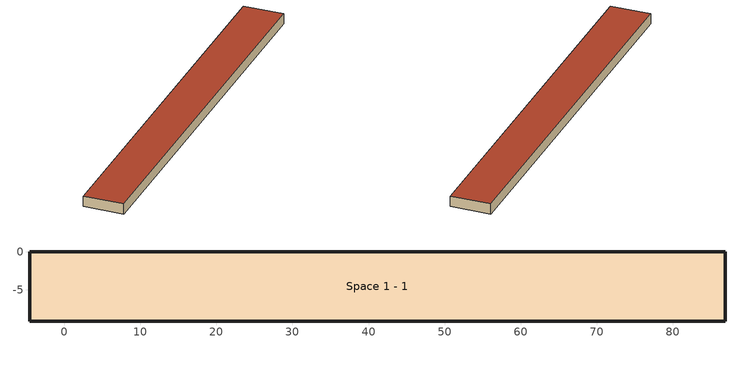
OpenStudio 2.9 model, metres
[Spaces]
Space 1 - 1
 floor ground: 86.87,0 86.87,-9.14 -4.57,-9.14 -4.57,0 z0
 wall outside: -4.57,-9.14 86.87,-9.14 86.87,0 -4.57,0 -4.57,-9.14 z0:2.44
 roof outside: -4.57,0 -4.57,-9.14 86.87,-9.14 86.87,0 z2.44
[Site]
Site 1
[ClimateZones]
Climate Zone Institution Name 2=CEC; Climate Zone Document Name 2=California Climate Zone Descriptions; Climate Zone Document Year 2=1995
[Building]
Building 1: Default Construction Set=All Concrete Const Set
[Material]
4 in. Concrete: Roughness=MediumRough; Thickness {m}=0.1016; Conductivity {W/m-K}=2.31; Density {kg/m3}=2322; Specific Heat {J/kg-K}=832; Thermal Absorptance=0.9; Solar Absorptance=0.7; Visible Absorptance=0.7
[Construction]
4in. Concrete: 4 in. Concrete, 4 in. Concrete
[DefaultConstructionSet]
All Concrete Const Set: Default Exterior Surface Constructions=Default Surface Constructions 1; Default Interior Surface Constructions=Default Surface Constructions 2; Default Ground Contact Surface Constructions=Default Surface Constructions 3; Default Exterior SubSurface Constructions=Default Sub Surface Constructions 1; Default Interior SubSurface Constructions=Default Sub Surface Constructions 2
[DefaultSurfaceConstructions]
Default Surface Constructions 1: Wall Construction=4in. Concrete; Roof Ceiling Construction=4in. Concrete
Default Surface Constructions 2: 
Default Surface Constructions 3: Floor Construction=4in. Concrete
[DefaultSubSurfaceConstructions]
Default Sub Surface Constructions 1; Default Sub Surface Constructions 2
[Space]
Space 1 - 1: Building Story=Story 1; Thermal Zone=Thermal Zone 1
[ThermalZone]
Thermal Zone 1: Multiplier=1; Use Ideal Air Loads=No
[Sizing:Zone]
Thermal Zone 1: Zone Cooling Design Supply Air Temperature Input Method=SupplyAirTemperature; Zone Cooling Design Supply Air Temperature {C}=14; Zone Cooling Design Supply Air Temperature Difference {deltaC}=11.11; Zone Heating Design Supply Air Temperature Input Method=SupplyAirTemperature; Zone Heating Design Supply Air Temperature {C}=40; Zone Heating Design Supply Air Temperature Difference {deltaC}=11.11; Zone Cooling Design Supply Air Humidity Ratio {kg-H2O/kg-air}=0.0085; Zone Heating Design Supply Air Humidity Ratio {kg-H2O/kg-air}=0.008; Cooling Design Air Flow Method=DesignDay; Heating Design Air Flow Method=DesignDay; Account for Dedicated Outdoor Air System=No; Dedicated Outdoor Air System Control Strategy=NeutralSupplyAir; Dedicated Outdoor Air Low Setpoint Temperature for Design {C}=autosize; Dedicated Outdoor Air High Setpoint Temperature for Design {C}=autosize
[BuildingStory]
Story 1: Nominal Z Coordinate {m}=0; Nominal Floor to Floor Height {m}=2.4384; Nominal Floor to Ceiling Height {m}=2.4384
